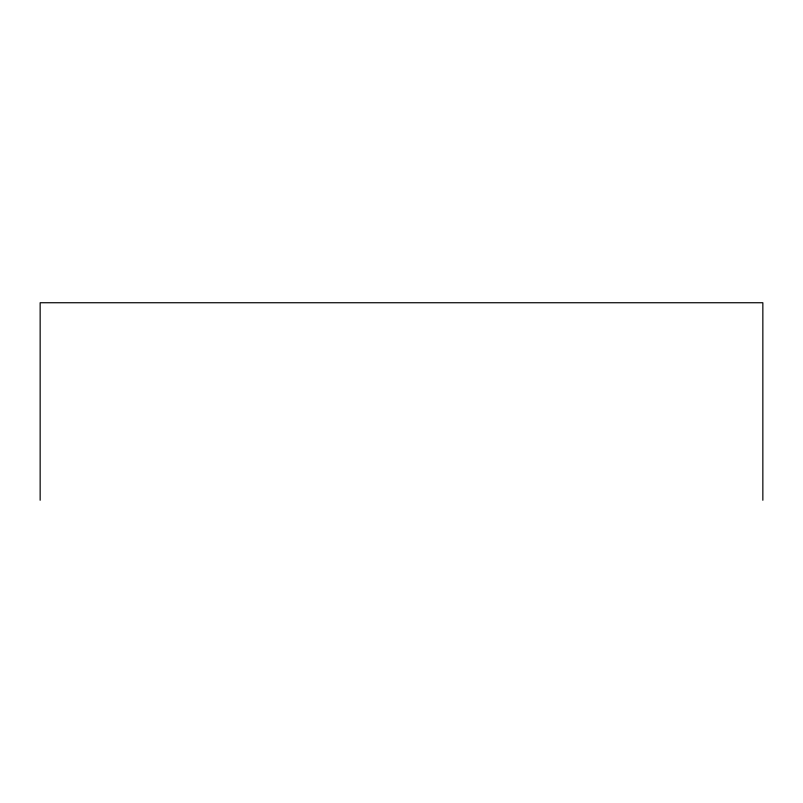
<?xml version="1.0" encoding="UTF-8"?>
<svg xmlns="http://www.w3.org/2000/svg" width="803" height="803" viewBox="0 0 803 803"><rect width="100%" height="100%" fill="white"/><g stroke="black" fill="none" stroke-linecap="round" stroke-linejoin="round"><path stroke-width="1.2" d="M762.85 500.259L762.85 302.741L40.15 302.741L40.15 500.259"/></g></svg>
